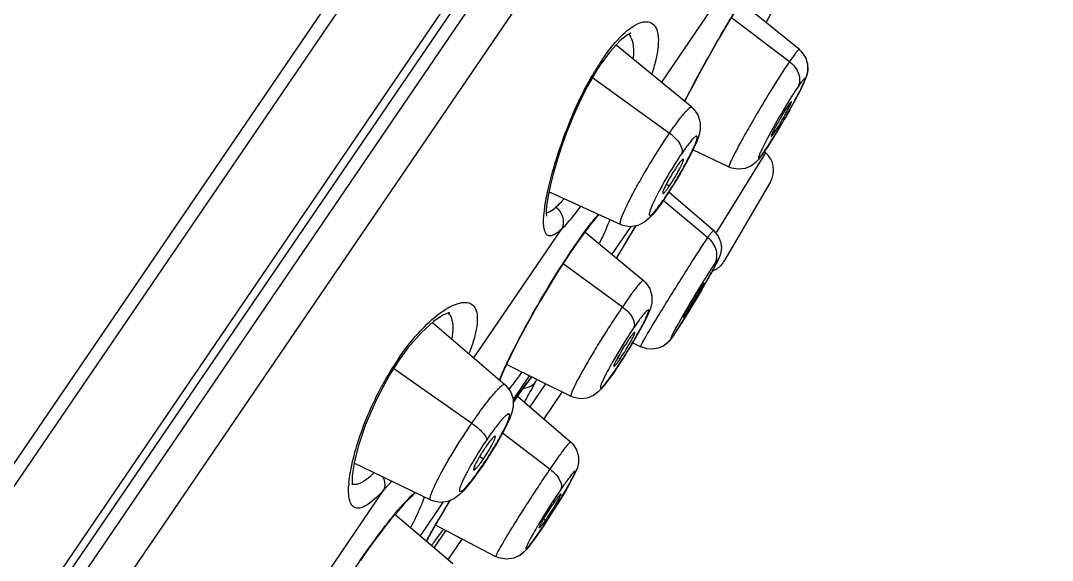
# Model space of a CAD drawing. Extents: x 0 to 1693, y 0 to 1240.
# Drawn here: x 221.88 to 244.4, y 648.04 to 659.82 of the extents above; entities that cross this region are included whole.
import ezdxf

# ---------------------------------------------------------------- set-up
doc = ezdxf.new("R2010")
doc.units = 0
doc.header["$LTSCALE"] = 14
doc.header["$MEASUREMENT"] = 0
doc.layers.add('DEF_LAYER_ASSEM_MEMBER', color=7, linetype='CONTINUOUS')

msp = doc.modelspace()

# ---------------------------------------------------------------- linework, layer by layer
at = {"layer": 'DEF_LAYER_ASSEM_MEMBER', "color": 9, "linetype": 'Continuous'}
for p, q in [((200.548, 615.22), (244.396, 679.564)), ((199.857, 617.545), (241.979, 679.357)), ((241.171, 678.677), (198.019, 615.369)), ((201.782, 616.233), (243.905, 678.045)), ((244.342, 677.207), (202.722, 616.133)), ((235.873, 658.477), (237.082, 660.252)), ((237.396, 659.893), (238.66, 658.926)), ((234.562, 658.901), (234.579, 658.979)), ((234.363, 658.579), (236.044, 657.367)), ((238.307, 657.384), (238.327, 657.374)), ((238.068, 656.818), (238.141, 656.936)), ((238.138, 657.008), (238.119, 656.977)), ((237.118, 655.28), (238.068, 656.818)), ((235.972, 656.251), (236.04, 656.215)), ((235.906, 655.901), (236.88, 655.086)), ((235.941, 655.953), (235.927, 655.927)), ((235.232, 655.218), (235.309, 655.345)), ((231.775, 652.463), (233.693, 655.278)), ((235.196, 655.327), (234.787, 654.727)), ((235.115, 655.028), (235.195, 655.159)), ((235.195, 655.159), (235.232, 655.218)), ((237.056, 655.18), (237.069, 655.201)), ((237.069, 655.201), (237.118, 655.28)), ((233.938, 654.856), (233.953, 654.878)), ((233.953, 654.879), (233.94, 654.852)), ((233.723, 654.523), (235.013, 653.574)), ((236.364, 653.391), (236.376, 653.385)), ((236.15, 652.99), (236.134, 652.965)), ((230.129, 652.396), (230.126, 652.445)), ((234.915, 652.474), (234.967, 652.444)), ((230.016, 652.236), (231.728, 651.035)), ((234.858, 652.196), (234.847, 652.175)), ((232.98, 652.074), (232.628, 651.557)), ((232.401, 650.827), (233.436, 650.032)), ((231.905, 650.311), (231.984, 650.263)), ((231.959, 650.11), (231.953, 650.095)), ((227.377, 646.01), (229.811, 649.581)), ((231.102, 649.318), (230.6, 648.582)), ((230.989, 648.914), (231.005, 648.943)), ((233.296, 648.943), (233.334, 648.92)), ((233.215, 648.684), (233.207, 648.67)), ((229.303, 648.055), (229.3, 648.044))]:
    msp.add_line(p, q, dxfattribs=at)
at = {"layer": 'DEF_LAYER_ASSEM_MEMBER', "color": 7, "linetype": 'Continuous'}
for p, q in [((200.902, 615.435), (244.326, 679.156)), ((237.605, 660.224), (238.876, 659.196)), ((235.123, 659.513), (234.964, 659.388)), ((234.964, 659.388), (234.74, 659.143)), ((234.879, 659.295), (236.529, 657.938)), ((238.87, 659.189), (238.927, 659.135)), ((238.87, 659.189), (238.917, 659.146)), ((234.74, 659.143), (234.562, 658.901)), ((238.927, 659.135), (239.015, 659.002)), ((234.451, 658.731), (234.261, 658.403)), ((234.561, 658.901), (234.451, 658.731)), ((234.561, 658.901), (234.562, 658.901)), ((239.005, 658.541), (238.962, 658.44)), ((238.912, 658.336), (238.839, 658.193)), ((238.965, 658.447), (238.908, 658.329)), ((238.758, 658.042), (238.655, 657.856)), ((238.843, 658.201), (238.754, 658.034)), ((236.525, 657.932), (236.526, 657.931)), ((238.659, 657.863), (238.544, 657.662)), ((238.547, 657.668), (238.425, 657.461)), ((238.428, 657.465), (238.303, 657.262)), ((238.305, 657.265), (238.186, 657.077)), ((237.341, 656.627), (236.554, 657.003)), ((238.09, 656.935), (238.03, 656.851)), ((238.119, 656.977), (238.09, 656.935)), ((238.108, 656.964), (238.141, 656.936)), ((238.187, 657.078), (238.119, 656.977)), ((238.119, 656.977), (238.119, 656.977)), ((236.392, 656.689), (236.275, 656.481)), ((236.492, 656.878), (236.392, 656.689)), ((236.275, 656.481), (236.145, 656.264)), ((237.341, 656.627), (237.341, 656.627)), ((236.145, 656.264), (236.008, 656.048)), ((238.245, 656.304), (237.224, 654.566)), ((234.976, 655.371), (233.41, 656.086)), ((236.008, 656.048), (235.927, 655.927)), ((236.03, 656.083), (237, 655.246)), ((235.927, 655.927), (235.868, 655.841)), ((235.927, 655.927), (235.927, 655.927)), ((234.198, 655.215), (235.478, 654.154)), ((237, 655.246), (237.019, 655.228)), ((234.056, 655.019), (233.955, 654.874)), ((233.94, 654.852), (233.885, 654.772)), ((233.955, 654.874), (233.94, 654.852)), ((236.94, 654.291), (236.876, 654.177)), ((235.479, 654.153), (235.478, 654.154)), ((236.813, 654.068), (236.738, 653.94)), ((236.772, 654.072), (236.796, 654.099)), ((236.881, 654.186), (236.813, 654.068)), ((236.484, 653.516), (236.395, 653.373)), ((230.87, 653.236), (232.452, 651.884)), ((235.433, 653.135), (235.329, 652.95)), ((236.231, 653.112), (236.161, 653.004)), ((230.631, 653.019), (230.334, 652.678)), ((235.329, 652.95), (235.205, 652.736)), ((236.064, 652.867), (236.032, 652.828)), ((236.094, 652.907), (236.062, 652.864)), ((236.134, 652.965), (236.091, 652.903)), ((236.134, 652.965), (236.126, 652.953)), ((236.161, 653.004), (236.134, 652.965)), ((230.334, 652.678), (230.129, 652.396)), ((235.208, 652.742), (235.07, 652.518)), ((235.408, 652.701), (235.237, 652.791)), ((235.412, 652.706), (235.411, 652.707)), ((235.551, 652.657), (235.411, 652.706)), ((235.073, 652.522), (234.931, 652.3)), ((230.129, 652.396), (229.927, 652.079)), ((233.895, 651.622), (232.485, 652.318)), ((234.932, 652.302), (234.847, 652.175)), ((232.369, 652.056), (232.338, 651.981)), ((234.847, 652.175), (234.847, 652.175)), ((232.451, 651.882), (232.452, 651.881)), ((233.003, 651.391), (233.345, 651.893)), ((232.726, 651.63), (233.885, 650.631)), ((233.304, 651.131), (233.703, 651.717)), ((233.895, 651.622), (233.895, 651.622)), ((232.296, 650.64), (232.172, 650.433)), ((232.172, 650.433), (232.035, 650.218)), ((230.833, 649.361), (229.159, 650.165)), ((232.035, 650.218), (231.953, 650.095)), ((231.953, 650.095), (231.883, 649.995)), ((233.591, 649.265), (233.485, 649.094)), ((233.689, 649.425), (233.591, 649.265)), ((230.052, 649.051), (231.313, 647.973)), ((233.485, 649.094), (233.373, 648.92)), ((232.255, 648.119), (230.933, 648.813)), ((233.373, 648.92), (233.261, 648.749)), ((230.909, 648.318), (231.164, 648.692)), ((233.16, 648.602), (233.067, 648.47)), ((233.207, 648.67), (233.156, 648.595)), ((233.261, 648.749), (233.207, 648.67)), ((230.796, 648.57), (230.739, 648.463)), ((231.203, 648.047), (231.516, 648.507)), ((232.997, 648.376), (232.933, 648.297)), ((233.07, 648.475), (232.994, 648.373)), ((232.935, 648.299), (232.872, 648.231))]:
    msp.add_line(p, q, dxfattribs=at)
for points in [[(237.664, 660.316), (237.535, 660.117), (237.398, 659.896), (237.257, 659.661), (237.114, 659.418), (236.973, 659.17), (236.834, 658.922), (236.699, 658.676), (236.571, 658.437), (236.449, 658.206), (236.376, 658.064)], [(235.196, 659.549), (235.195, 659.549), (235.123, 659.513)], [(238.917, 659.146), (239.008, 659.017), (239.052, 658.877), (239.057, 658.74), (239.036, 658.63), (239.005, 658.541)], [(239.015, 659.002), (239.055, 658.862), (239.056, 658.728), (239.033, 658.622), (239.002, 658.535)], [(234.261, 658.403), (234.085, 658.055), (233.926, 657.702), (233.788, 657.357), (233.671, 657.029), (233.573, 656.725), (233.495, 656.45), (233.435, 656.207), (233.393, 656.001), (233.366, 655.833), (233.353, 655.702), (233.352, 655.611), (233.356, 655.56), (233.357, 655.554)], [(236.526, 657.931), (236.559, 657.903), (236.66, 657.764), (236.711, 657.599), (236.711, 657.439), (236.681, 657.309), (236.635, 657.184), (236.573, 657.043), (236.492, 656.878)], [(238.03, 656.851), (237.974, 656.782), (237.909, 656.715), (237.814, 656.646), (237.69, 656.594), (237.549, 656.577), (237.397, 656.604), (237.341, 656.627)], [(235.868, 655.841), (235.765, 655.702), (235.677, 655.592), (235.593, 655.503), (235.493, 655.421), (235.351, 655.351), (235.186, 655.325), (235.02, 655.353), (234.976, 655.371)], [(234.503, 655.587), (234.495, 655.58), (234.443, 655.522), (234.382, 655.45), (234.312, 655.364), (234.235, 655.264), (234.149, 655.149), (234.056, 655.019)], [(235.31, 655.345), (235.157, 655.096), (234.884, 654.646)], [(237.019, 655.228), (237.106, 655.118), (237.157, 654.994), (237.174, 654.87), (237.164, 654.762), (237.142, 654.686)], [(233.885, 654.772), (233.736, 654.545), (233.586, 654.309), (233.437, 654.067), (233.291, 653.823), (233.15, 653.582), (233.017, 653.346), (232.892, 653.12), (232.778, 652.905), (232.673, 652.703), (232.58, 652.515), (232.497, 652.344), (232.427, 652.191), (232.369, 652.056)], [(237.142, 654.686), (237.121, 654.632), (237.098, 654.583), (237.07, 654.527), (237.034, 654.46), (236.991, 654.382), (236.934, 654.279)], [(235.475, 654.148), (235.517, 654.109), (235.611, 653.973), (235.656, 653.819), (235.655, 653.666), (235.624, 653.542), (235.578, 653.426), (235.515, 653.294), (235.433, 653.135)], [(236.738, 653.94), (236.657, 653.803), (236.571, 653.661), (236.484, 653.516)], [(231.23, 653.453), (231.24, 653.452), (231.216, 653.446), (231.094, 653.393), (230.894, 653.258), (230.631, 653.019)], [(236.395, 653.373), (236.31, 653.236), (236.231, 653.112)], [(236.062, 652.864), (236.029, 652.825), (235.978, 652.774), (235.9, 652.718), (235.798, 652.672), (235.678, 652.649)], [(235.552, 652.657), (235.424, 652.7), (235.412, 652.706)], [(236.032, 652.828), (235.982, 652.778), (235.904, 652.72), (235.801, 652.673), (235.68, 652.649), (235.551, 652.657)], [(229.927, 652.079), (229.645, 651.551), (229.41, 651.006), (229.256, 650.551), (229.161, 650.177), (229.116, 649.885), (229.114, 649.713), (229.117, 649.69)], [(233.035, 652.046), (232.997, 651.998), (232.938, 651.92)], [(234.706, 651.975), (234.627, 651.873), (234.558, 651.791), (234.486, 651.718), (234.387, 651.645), (234.247, 651.586), (234.091, 651.571), (233.936, 651.604), (233.894, 651.622)], [(234.847, 652.175), (234.797, 652.103), (234.706, 651.975)], [(232.452, 651.881), (232.474, 651.861), (232.573, 651.729), (232.627, 651.568), (232.63, 651.404), (232.6, 651.271), (232.555, 651.146), (232.49, 651.002), (232.403, 650.831), (232.296, 650.64)], [(232.938, 651.92), (232.868, 651.828), (232.79, 651.72), (232.702, 651.596), (232.628, 651.491)], [(233.885, 650.631), (233.929, 650.587), (234.016, 650.454), (234.056, 650.314), (234.056, 650.179), (234.032, 650.072)], [(231.883, 649.995), (231.762, 649.827), (231.651, 649.687), (231.553, 649.572), (231.458, 649.479), (231.351, 649.397), (231.206, 649.332), (231.039, 649.31), (230.874, 649.343), (230.832, 649.361)], [(234.032, 650.072), (234.001, 649.991), (233.962, 649.909), (233.913, 649.814), (233.852, 649.702)], [(233.852, 649.702), (233.777, 649.572), (233.689, 649.425)], [(230.451, 649.46), (230.448, 649.459), (230.423, 649.44), (230.379, 649.402), (230.319, 649.346), (230.247, 649.272), (230.162, 649.179), (230.067, 649.069), (229.962, 648.941), (229.848, 648.798), (229.727, 648.641), (229.601, 648.47), (229.47, 648.289), (229.337, 648.097), (229.3, 648.044)], [(231.249, 649.351), (231.004, 648.938), (230.796, 648.57)], [(232.874, 648.233), (232.788, 648.161), (232.648, 648.091), (232.482, 648.067)], [(232.872, 648.231), (232.786, 648.159), (232.645, 648.09)], [(232.484, 648.067), (232.314, 648.1), (232.258, 648.126)]]:
    msp.add_lwpolyline(points, dxfattribs=at)
for centre, radius, start, end in [((150.954, 709.263), 100.26, 330.42708, 330.83526), ((237.814, 656.558), 0.5, 329.5586, 49.2193)]:
    msp.add_arc(centre, radius, start, end, dxfattribs=at)
at = {"layer": 'DEF_LAYER_ASSEM_MEMBER', "color": 9, "linetype": 'Continuous'}
for centre, radius, start, end in [((236.13, 658.379), 1.586, 128.2919, 130.2517), ((238.449, 656.329), 4.69, 145.5928, 146.4838), ((238.923, 656.017), 5.258, 146.5001, 149.1945), ((234.962, 659.171), 3.842, 325.1152, 325.7399), ((230.977, 659.336), 6.006, 325.42, 325.7282), ((232.182, 656.416), 2.723, 339.5514, 339.9755), ((306.941, 611.183), 84.151, 148.59862, 148.90307), ((232.016, 652.132), 1.634, 120.7368, 121.7731), ((231.947, 652.249), 1.498, 118.7107, 120.7513), ((233.832, 654.567), 2.803, 324.9941, 325.756), ((235.14, 649.018), 6.073, 146.0128, 148.9442), ((234.84, 649.218), 5.712, 145.6029, 145.9913), ((228.498, 656.529), 7.696, 325.5399, 325.7277), ((235.699, 648.683), 6.725, 148.9522, 152.0266), ((237.306, 648.697), 5.431, 141.8667, 142.0341), ((227.937, 654.637), 5.845, 332.6118, 333.1867), ((250.472, 639.092), 21.73, 144.9319, 145.1713), ((238.916, 646.004), 8.303, 145.7546, 149.5649), ((225.634, 654.42), 7.654, 325.6074, 325.7268), ((231.136, 649.547), 2.098, 174.7897, 175.6979), ((230.993, 649.558), 1.954, 175.7019, 176.3218), ((256.279, 634.217), 29.251, 148.8581, 149.7728), ((227.166, 650.251), 3.139, 337.5394, 338.2395), ((224.534, 653.178), 7.939, 322.6456, 323.1584)]:
    msp.add_arc(centre, radius, start, end, dxfattribs=at)
for points, start_tangent, end_tangent in [([(185.492, 632.363), (187.488, 635.315), (189.708, 638.704), (192.129, 642.464), (194.811, 646.469), (197.772, 650.606), (200.978, 654.791), (204.348, 658.971), (207.795, 663.101), (214.664, 670.973), (221.094, 677.945), (230.59, 687.88)], (0.544815, 0.838556), (0.694865, 0.71914)), ([(236.371, 658.059), (237.069, 659.344), (237.722, 660.409)], (0.458172, 0.888863), (0.558698, 0.829371)), ([(235.147, 659.624), (235.343, 659.749), (235.51, 659.797), (235.643, 659.772), (235.738, 659.678), (235.79, 659.515), (235.795, 659.288), (235.751, 659.002), (235.661, 658.668)], (0.785102, 0.619366), (-0.301558, -0.953448)), ([(234.579, 658.979), (234.667, 659.104), (234.927, 659.42)], (0.560933, 0.827861), (0.687239, 0.726432)), ([(234.928, 659.421), (234.973, 659.468), (235.105, 659.59)], (0.684895, 0.728641), (0.763461, 0.645854)), ([(235.214, 659.433), (235.2, 659.463), (235.148, 659.535)], (-0.393933, 0.919139), (-0.697939, 0.716157)), ([(235.255, 659.006), (235.263, 659.134), (235.214, 659.433)], (0.097116, 0.995273), (-0.393933, 0.919139)), ([(238.876, 659.196), (238.868, 659.195), (238.854, 659.184), (238.81, 659.134), (238.744, 659.047), (238.66, 658.926)], (-0.855069, 0.518514), (-0.562909, -0.826519)), ([(238.66, 658.926), (238.248, 658.284), (238.013, 657.896), (237.787, 657.51), (237.591, 657.161), (237.511, 657.011), (237.444, 656.882), (237.393, 656.777), (237.358, 656.698), (237.34, 656.647), (237.341, 656.627)], (-0.56323, -0.8263), (0.900696, -0.43445)), ([(238.66, 658.926), (238.858, 658.66), (238.88, 658.508), (238.846, 658.379)], (0.793958, -0.607972), (-0.459054, -0.888409)), ([(234.238, 658.408), (234.28, 658.486), (234.407, 658.709)], (0.467146, 0.88418), (0.512966, 0.858409)), ([(238.138, 657.008), (238.497, 657.584), (238.69, 657.92), (238.852, 658.221), (238.914, 658.344), (238.959, 658.442), (238.975, 658.48), (238.987, 658.511), (238.993, 658.534), (238.996, 658.549), (238.993, 658.556), (238.986, 658.555), (238.974, 658.546), (238.957, 658.529), (238.936, 658.503), (238.91, 658.469), (238.846, 658.379)], (0.563136, 0.826364), (-0.563138, -0.826363)), ([(233.304, 655.615), (233.401, 656.174), (233.597, 656.873), (234.237, 658.407)], (0.093515, 0.995618), (0.469485, 0.88294)), ([(238.846, 658.379), (238.484, 657.798), (238.128, 657.158)], (-0.563138, -0.826363), (-0.458833, -0.888522)), ([(236.044, 657.367), (236.223, 657.621), (236.368, 657.805), (236.47, 657.91), (236.504, 657.932), (236.525, 657.932)], (0.562842, 0.826564), (0.839675, -0.54309)), ([(234.976, 655.371), (234.966, 655.39), (234.969, 655.43), (235.016, 655.573), (235.115, 655.793), (235.259, 656.074), (235.436, 656.392), (235.634, 656.729), (236.044, 657.367)], (-0.90575, 0.423812), (0.563875, 0.82586)), ([(236.044, 657.367), (236.169, 657.259), (236.266, 657.134), (236.308, 656.921)], (0.811247, -0.584703), (-0.35506, -0.934844)), ([(235.941, 655.953), (236.143, 656.266), (236.342, 656.604), (236.43, 656.767), (236.507, 656.916), (236.569, 657.047), (236.614, 657.154), (236.629, 657.198), (236.64, 657.234), (236.645, 657.262), (236.646, 657.283), (236.641, 657.295), (236.632, 657.3), (236.618, 657.296), (236.599, 657.284), (236.549, 657.236), (236.482, 657.158), (236.4, 657.052), (236.308, 656.921)], (0.563141, 0.826361), (-0.563138, -0.826363)), ([(238.128, 657.158), (238.069, 657.041), (238.025, 656.946), (238.008, 656.908), (237.997, 656.877), (237.989, 656.854), (237.986, 656.837), (237.987, 656.828), (237.992, 656.827), (238.002, 656.833), (238.017, 656.846), (238.035, 656.868), (238.058, 656.896), (238.114, 656.973)], (-0.458833, -0.888522), (0.572112, 0.820175)), ([(236.308, 656.921), (236.189, 656.74), (235.838, 656.142)], (-0.563138, -0.826363), (-0.473115, -0.881001)), ([(235.838, 656.142), (235.804, 656.079), (235.717, 655.905)], (-0.473115, -0.881001), (-0.432523, -0.901623)), ([(233.74, 655.933), (233.693, 655.881), (233.565, 655.752)], (-0.656981, -0.753907), (-0.748596, -0.663027)), ([(235.717, 655.905), (235.622, 655.683), (235.603, 655.614), (235.601, 655.591), (235.604, 655.576), (235.612, 655.57), (235.625, 655.572), (235.643, 655.582), (235.665, 655.601), (235.692, 655.627), (235.724, 655.662), (235.797, 655.753)], (-0.432523, -0.901623), (0.60814, 0.793829)), ([(235.797, 655.753), (235.827, 655.792), (235.923, 655.927)], (0.60814, 0.793829), (0.567578, 0.82332)), ([(233.693, 655.278), (233.587, 655.188), (233.497, 655.137), (233.424, 655.124), (233.367, 655.15), (233.326, 655.214), (233.302, 655.313), (233.304, 655.615)], (-0.72298, -0.690869), (0.093515, 0.995618)), ([(233.347, 655.632), (233.396, 655.642)], (0.99929, 0.03767), (0.947464, 0.319864)), ([(233.396, 655.642), (233.434, 655.658), (233.565, 655.752)], (0.947464, 0.319864), (0.742963, 0.669333)), ([(233.565, 655.752), (233.711, 655.527), (233.693, 655.278)], (0.770389, -0.637574), (-0.426094, -0.904679)), ([(233.693, 655.278), (233.784, 655.371), (234.105, 655.765)], (0.721733, 0.692171), (0.595248, 0.803542)), ([(233.953, 654.878), (234.246, 655.29), (234.492, 655.594)], (0.563159, 0.826349), (0.661845, 0.74964)), ([(234.733, 655.465), (234.691, 655.358), (234.515, 654.968)], (-0.349321, -0.937003), (-0.43761, -0.899165)), ([(236.88, 655.086), (236.929, 655.158), (236.966, 655.208), (236.99, 655.238), (236.996, 655.245), (237, 655.246)], (0.561884, 0.827216), (0.772099, -0.635502)), ([(235.411, 652.707), (235.412, 652.713), (235.418, 652.729), (235.429, 652.752), (235.445, 652.783), (235.492, 652.867), (235.557, 652.979), (235.639, 653.118), (235.737, 653.281), (235.849, 653.464), (235.97, 653.661), (236.227, 654.074), (236.482, 654.478), (236.88, 655.086)], (-0.545523, 0.838096), (0.563456, 0.826146)), ([(236.88, 655.086), (237.058, 654.806), (237.067, 654.644), (237.02, 654.505)], (0.766994, -0.641655), (-0.49774, -0.867327)), ([(232.326, 651.972), (232.604, 652.574), (233, 653.322), (233.938, 654.856)], (0.380885, 0.924622), (0.561147, 0.827716)), ([(237.02, 654.505), (236.843, 654.234), (236.611, 653.857), (236.183, 653.122)], (-0.563141, -0.826361), (-0.481942, -0.876203)), ([(236.556, 653.636), (236.831, 654.1), (236.946, 654.301), (236.993, 654.386), (237.033, 654.46), (237.065, 654.52), (237.087, 654.566), (237.095, 654.583), (237.1, 654.596), (237.103, 654.605), (237.103, 654.61), (237.101, 654.611), (237.096, 654.608), (237.089, 654.601), (237.08, 654.59), (237.054, 654.555), (237.02, 654.505)], (0.517402, 0.855742), (-0.563141, -0.826361)), ([(235.478, 654.154), (235.462, 654.152), (235.431, 654.128), (235.388, 654.082), (235.333, 654.017), (235.191, 653.828), (235.013, 653.574)], (-0.770022, 0.638017), (-0.562968, -0.826479)), ([(231.227, 653.562), (231.427, 653.648), (231.594, 653.672), (231.723, 653.633), (231.809, 653.531), (231.846, 653.368), (231.835, 653.148), (231.776, 652.879), (231.672, 652.568)], (0.877223, 0.480084), (-0.35757, -0.933886)), ([(235.013, 653.574), (234.812, 653.272), (234.602, 652.943), (234.398, 652.612), (234.215, 652.3), (234.064, 652.028), (233.955, 651.815), (233.92, 651.736), (233.898, 651.677), (233.89, 651.639), (233.895, 651.622)], (-0.563207, -0.826316), (0.888164, -0.459528)), ([(235.013, 653.574), (235.137, 653.465), (235.232, 653.339), (235.267, 653.127)], (0.80548, -0.592622), (-0.401929, -0.915671)), ([(236.257, 653.153), (236.324, 653.259), (236.556, 653.636)], (0.539659, 0.841884), (0.517402, 0.855742)), ([(230.53, 652.966), (230.694, 653.142), (231.156, 653.521)], (0.662623, 0.748954), (0.850187, 0.526481)), ([(231.289, 653.326), (231.273, 653.363), (231.209, 653.45)], (-0.345272, 0.938503), (-0.745413, 0.666603)), ([(231.299, 652.89), (231.321, 653.135), (231.289, 653.326)], (0.177773, 0.984072), (-0.345272, 0.938503)), ([(234.858, 652.196), (235.06, 652.505), (235.263, 652.837), (235.354, 652.997), (235.434, 653.143), (235.5, 653.27), (235.548, 653.374), (235.566, 653.415), (235.578, 653.45), (235.586, 653.477), (235.589, 653.496), (235.586, 653.507), (235.579, 653.51), (235.567, 653.505), (235.55, 653.492), (235.502, 653.443), (235.438, 653.364), (235.358, 653.258), (235.267, 653.127)], (0.563136, 0.826364), (-0.563138, -0.826363)), ([(235.267, 653.127), (235.148, 652.947), (234.789, 652.357)], (-0.563138, -0.826363), (-0.493076, -0.869986)), ([(236.183, 653.122), (236.14, 653.043), (236.107, 652.979), (236.084, 652.931), (236.071, 652.9), (236.069, 652.887), (236.078, 652.893), (236.098, 652.917), (236.128, 652.959)], (-0.481942, -0.876203), (0.574078, 0.818801)), ([(236.15, 652.99), (236.173, 653.024), (236.257, 653.153)], (0.563138, 0.826363), (0.539659, 0.841884)), ([(230.126, 652.445), (230.225, 652.586), (230.528, 652.965)], (0.561157, 0.827709), (0.664389, 0.747387)), ([(234.789, 652.357), (234.754, 652.295), (234.662, 652.123)], (-0.493076, -0.869986), (-0.461043, -0.887378)), ([(232.814, 652.143), (232.741, 652.044), (232.546, 651.79)], (-0.584639, -0.811293), (-0.631136, -0.775672)), ([(232.687, 651.577), (232.783, 651.713), (233.024, 652.038)], (0.574581, 0.818448), (0.615205, 0.788367)), ([(234.662, 652.123), (234.561, 651.911), (234.538, 651.847), (234.535, 651.826), (234.536, 651.813), (234.542, 651.808), (234.554, 651.812), (234.57, 651.823), (234.591, 651.843), (234.617, 651.871), (234.646, 651.906), (234.718, 651.998)], (-0.461043, -0.887378), (0.598062, 0.80145)), ([(234.718, 651.998), (234.747, 652.038), (234.844, 652.175)], (0.598062, 0.80145), (0.565842, 0.824514)), ([(229.047, 649.738), (229.119, 650.168), (229.263, 650.681), (229.759, 651.835)], (0.090695, 0.995879), (0.471969, 0.881615)), ([(231.728, 651.035), (231.988, 651.401), (232.207, 651.678), (232.295, 651.776), (232.366, 651.844), (232.419, 651.88), (232.451, 651.882)], (0.562873, 0.826543), (0.820567, -0.571551)), ([(232.856, 651.805), (233.013, 651.846), (233.127, 651.948)], (0.998975, 0.045266), (0.55445, 0.832217)), ([(232.884, 651.507), (232.954, 651.632), (233.127, 651.948)], (0.498248, 0.867035), (0.461363, 0.887211)), ([(231.959, 650.11), (232.172, 650.439), (232.271, 650.604), (232.36, 650.761), (232.435, 650.903), (232.493, 651.026), (232.533, 651.124), (232.552, 651.194), (232.554, 651.217), (232.55, 651.233), (232.541, 651.24), (232.528, 651.24), (232.509, 651.231), (232.485, 651.214), (232.457, 651.19), (232.425, 651.158), (232.348, 651.073), (232.259, 650.961), (232.159, 650.827), (232.053, 650.676)], (0.563141, 0.826361), (-0.563138, -0.826363)), ([(230.832, 649.361), (230.822, 649.41), (230.856, 649.525), (230.932, 649.699), (231.045, 649.922), (231.188, 650.179), (231.356, 650.46), (231.728, 651.035)], (-0.898472, 0.439031), (0.563799, 0.825912)), ([(231.728, 651.035), (231.859, 650.935), (231.969, 650.829), (232.037, 650.738), (232.053, 650.676)], (0.818608, -0.574353), (-0.163873, -0.986482)), ([(233.436, 650.032), (233.612, 650.286), (233.687, 650.391), (233.751, 650.479), (233.805, 650.548), (233.845, 650.597), (233.872, 650.625), (233.884, 650.63)], (0.562414, 0.826856), (0.761203, -0.648514)), ([(231.758, 650.21), (231.631, 649.985), (231.579, 649.884), (231.534, 649.793), (231.5, 649.714), (231.475, 649.648), (231.461, 649.598), (231.458, 649.563), (231.466, 649.545), (231.484, 649.544), (231.514, 649.56), (231.553, 649.593), (231.601, 649.642), (231.658, 649.706), (231.791, 649.874)], (-0.506268, -0.862376), (0.599184, 0.800611)), ([(229.216, 649.71), (229.384, 649.784), (229.586, 649.947)], (0.98223, 0.187683), (0.723053, 0.690793)), ([(231.791, 649.874), (231.83, 649.926), (231.95, 650.097)], (0.599184, 0.800611), (0.564862, 0.825185)), ([(232.258, 648.126), (232.258, 648.14), (232.272, 648.174), (232.299, 648.229), (232.341, 648.305), (232.395, 648.401), (232.461, 648.513), (232.622, 648.778), (232.813, 649.083), (233.022, 649.409), (233.234, 649.732), (233.436, 650.032)], (-0.87893, 0.476951), (0.563321, 0.826238)), ([(233.215, 648.684), (233.42, 648.994), (233.628, 649.325), (233.723, 649.482), (233.807, 649.627), (233.878, 649.753), (233.932, 649.855), (233.952, 649.896), (233.967, 649.93), (233.977, 649.956), (233.982, 649.974), (233.982, 649.984), (233.976, 649.986), (233.965, 649.98), (233.95, 649.966), (233.929, 649.944), (233.904, 649.914), (233.841, 649.832), (233.762, 649.723), (233.671, 649.591)], (0.563138, 0.826363), (-0.56314, -0.826362)), ([(233.436, 650.032), (233.556, 649.922), (233.645, 649.797), (233.671, 649.591)], (0.792951, -0.609285), (-0.448436, -0.893815)), ([(229.108, 649.715), (229.133, 649.708), (229.216, 649.71)], (0.944256, -0.329212), (0.98223, 0.187683)), ([(229.78, 649.87), (229.814, 649.792), (229.811, 649.581)], (0.477751, -0.878495), (-0.397849, -0.917451)), ([(229.811, 649.581), (229.85, 649.625), (229.974, 649.767)], (0.67612, 0.736791), (0.64297, 0.765891)), ([(229.811, 649.581), (229.468, 649.271), (229.331, 649.199), (229.218, 649.185), (229.132, 649.227), (229.073, 649.327), (229.043, 649.48), (229.043, 649.684)], (-0.676914, -0.736062), (0.064104, 0.997943)), ([(230.294, 649.338), (230.351, 649.396), (230.497, 649.531)], (0.687034, 0.726625), (0.774657, 0.632381)), ([(233.671, 649.591), (233.55, 649.412), (233.182, 648.826)], (-0.56314, -0.826362), (-0.513232, -0.85825)), ([(229.303, 648.054), (229.839, 648.795), (230.294, 649.338)], (0.562909, 0.826519), (0.687034, 0.726625)), ([(230.656, 649.329), (230.61, 649.214), (230.399, 648.772)], (-0.340308, -0.940314), (-0.464145, -0.885759)), ([(230.685, 649.42), (230.679, 649.398), (230.656, 649.329)], (-0.278889, -0.960323), (-0.340308, -0.940314)), ([(230.73, 648.452), (230.785, 648.553), (230.989, 648.914)], (0.468806, 0.883301), (0.501907, 0.864922)), ([(233.182, 648.826), (233.146, 648.765), (233.05, 648.599)], (-0.513232, -0.85825), (-0.490587, -0.871392)), ([(230.888, 648.417), (230.938, 648.485), (231.107, 648.719)], (0.599735, 0.800199), (0.576969, 0.816766)), ([(233.05, 648.599), (232.94, 648.39), (232.913, 648.327), (232.907, 648.308), (232.907, 648.296), (232.911, 648.293), (232.921, 648.298), (232.936, 648.311), (232.956, 648.332), (232.98, 648.36), (233.009, 648.396), (233.079, 648.49)], (-0.490587, -0.871392), (0.588569, 0.808447)), ([(233.079, 648.49), (233.111, 648.533), (233.215, 648.684)], (0.588569, 0.808447), (0.563138, 0.826363)), ([(227.978, 645.691), (228.162, 646.125), (228.465, 646.704), (229.303, 648.054)], (0.324383, 0.945926), (0.562885, 0.826535))]:
    msp.add_spline(points, degree=3, dxfattribs=dict(at, start_tangent=start_tangent, end_tangent=end_tangent))
at = {"layer": 'DEF_LAYER_ASSEM_MEMBER', "color": 7, "linetype": 'Continuous'}
for points, start_tangent, end_tangent in [([(238.327, 657.374), (238.446, 657.561), (238.513, 657.675), (238.577, 657.788), (238.632, 657.891), (238.673, 657.973), (238.687, 658.005), (238.697, 658.028), (238.701, 658.044), (238.701, 658.051)], (0.563136, 0.826364), (-0.778276, 0.627922)), ([(238.701, 658.051), (238.694, 658.049), (238.681, 658.035), (238.662, 658.011), (238.638, 657.977)], (-0.778276, 0.627922), (-0.563138, -0.826363)), ([(238.638, 657.977), (238.518, 657.786), (238.45, 657.67), (238.385, 657.556), (238.329, 657.453), (238.288, 657.371), (238.274, 657.34), (238.265, 657.316), (238.261, 657.301), (238.262, 657.295)], (-0.563138, -0.826363), (0.902044, -0.431643)), ([(238.262, 657.295), (238.269, 657.299), (238.283, 657.313), (238.302, 657.339), (238.327, 657.374)], (0.902044, -0.431643), (0.563136, 0.826364)), ([(236.04, 656.215), (236.157, 656.399), (236.213, 656.496), (236.263, 656.588), (236.304, 656.67), (236.331, 656.735), (236.345, 656.778), (236.343, 656.797)], (0.563141, 0.826361), (-0.77376, 0.633479)), ([(236.343, 656.797), (236.326, 656.793), (236.295, 656.763), (236.252, 656.71), (236.201, 656.637)], (-0.77376, 0.633479), (-0.563138, -0.826363)), ([(236.201, 656.637), (236.082, 656.45), (235.974, 656.256), (235.934, 656.174), (235.906, 656.109), (235.894, 656.067), (235.897, 656.049)], (-0.563138, -0.826363), (0.90837, -0.418167)), ([(235.897, 656.049), (235.915, 656.057), (235.946, 656.089), (235.989, 656.143), (236.04, 656.215)], (0.90837, -0.418167), (0.563141, 0.826361)), ([(237.224, 654.566), (237.18, 654.503), (236.984, 654.357)], (-0.506663, -0.862144), (-0.92337, -0.38391)), ([(236.342, 653.341), (236.343, 653.348), (236.35, 653.365), (236.364, 653.392), (236.383, 653.429), (236.408, 653.473), (236.437, 653.525), (236.507, 653.645), (236.584, 653.774), (236.659, 653.897), (236.772, 654.072)], (-0.902342, 0.431021), (0.56508, 0.825036)), ([(236.796, 654.099), (236.795, 654.092), (236.788, 654.075), (236.774, 654.048), (236.755, 654.013), (236.731, 653.969), (236.703, 653.919), (236.637, 653.806), (236.564, 653.684), (236.492, 653.565), (236.376, 653.385)], (0.650293, -0.759684), (-0.563138, -0.826363)), ([(236.376, 653.385), (236.363, 653.365), (236.352, 653.351), (236.345, 653.343), (236.342, 653.341)], (-0.563138, -0.826363), (-0.902342, 0.431021)), ([(234.967, 652.444), (235.085, 652.627), (235.143, 652.724), (235.195, 652.815), (235.238, 652.895), (235.268, 652.958), (235.284, 652.999), (235.284, 653.017)], (0.563136, 0.826364), (-0.770419, 0.637537)), ([(235.284, 653.017), (235.269, 653.011), (235.24, 652.98), (235.198, 652.926), (235.147, 652.854)], (-0.770419, 0.637537), (-0.563138, -0.826363)), ([(235.147, 652.854), (235.027, 652.668), (234.969, 652.569), (234.916, 652.477), (234.873, 652.396), (234.843, 652.333), (234.828, 652.293), (234.829, 652.276)], (-0.563138, -0.826363), (0.896659, -0.442721)), ([(234.829, 652.276), (234.844, 652.284), (234.874, 652.317), (234.916, 652.372), (234.967, 652.444)], (0.896659, -0.442721), (0.563136, 0.826364)), ([(231.984, 650.263), (232.09, 650.428), (232.179, 650.584), (232.21, 650.648), (232.232, 650.699), (232.241, 650.734), (232.239, 650.751)], (0.563141, 0.826361), (-0.761471, 0.648198)), ([(232.239, 650.751), (232.214, 650.743), (232.166, 650.696), (232.101, 650.616), (232.025, 650.51)], (-0.761471, 0.648198), (-0.563138, -0.826363)), ([(232.025, 650.51), (231.895, 650.304), (231.858, 650.238)], (-0.563138, -0.826363), (-0.482238, -0.87604)), ([(231.858, 650.238), (231.797, 650.119), (231.769, 650.041)], (-0.482238, -0.87604), (-0.196798, -0.980444)), ([(231.894, 650.138), (231.916, 650.166), (231.984, 650.263)], (0.610593, 0.791944), (0.563141, 0.826361)), ([(231.769, 650.041), (231.767, 650.032), (231.772, 650.018)], (-0.196798, -0.980444), (0.900149, -0.435583)), ([(231.772, 650.018), (231.787, 650.022), (231.814, 650.044), (231.85, 650.084), (231.894, 650.138)], (0.900149, -0.435583), (0.610593, 0.791944)), ([(233.672, 649.495), (233.672, 649.49), (233.669, 649.478), (233.661, 649.46), (233.65, 649.437), (233.616, 649.374), (233.571, 649.294), (233.516, 649.203), (233.456, 649.106), (233.334, 648.92)], (0.779681, -0.626177), (-0.563138, -0.826363)), ([(233.556, 649.352), (233.599, 649.412), (233.635, 649.459), (233.66, 649.488), (233.672, 649.495)], (0.575699, 0.817662), (0.779681, -0.626177)), ([(233.225, 648.816), (233.369, 649.065), (233.556, 649.352)], (0.455394, 0.89029), (0.564237, 0.825613)), ([(233.2, 648.758), (233.203, 648.767), (233.225, 648.816)], (0.208932, 0.97793), (0.455394, 0.89029)), ([(233.262, 648.819), (233.238, 648.788), (233.22, 648.766), (233.207, 648.754), (233.201, 648.751)], (-0.598761, -0.800928), (-0.891428, 0.453163)), ([(233.334, 648.92), (233.314, 648.891), (233.262, 648.819)], (-0.563138, -0.826363), (-0.598761, -0.800928)), ([(233.201, 648.751), (233.2, 648.753), (233.2, 648.758)], (-0.891428, 0.453163), (0.208932, 0.97793))]:
    msp.add_spline(points, degree=3, dxfattribs=dict(at, start_tangent=start_tangent, end_tangent=end_tangent))

doc.saveas('drawing.dxf')
